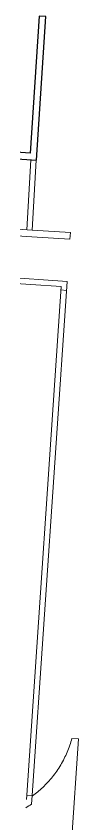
# Model space of a CAD drawing. Header units: millimetres. Extents: x 51291 to 245431, y -8645 to 72638.
# Drawn here: x 208496 to 210853, y 27561 to 64012 of the extents above; entities that cross this region are included whole.
import ezdxf

# ---------------------------------------------------------------- set-up
doc = ezdxf.new("R2010")
doc.units = ezdxf.units.MM
for name, color, linetype, lineweight in [('A-FLOR-LEVL-OTLN', 9, 'Continuous', 9), ('A-WALL-____-MCUT', 9, 'Continuous', 25), ('A-WALL-____-OTLN', 9, 'Continuous', 9)]:
    doc.layers.add(name, color=color, linetype=linetype, lineweight=lineweight)

msp = doc.modelspace()

# ---------------------------------------------------------------- linework, layer by layer
at = {"layer": 'A-FLOR-LEVL-OTLN'}
for p in [(209914.2, 17816.1), (210549, 31416.3)]:
    msp.add_line(p, (210853.5, 31395.3), dxfattribs=at)
msp.add_open_spline([(208766.8, 28818.1), (208930.7, 28937), (209254.4, 29205.4), (209686.8, 29674.8), (210058.7, 30211.5), (210352.8, 30794.5), (210493.3, 31206.5), (210549, 31416.3)], degree=3, knots=[0.70230721, 0.70230721, 0.70230721, 0.70230721, 0.83154698, 0.97013815, 1.10872931, 1.24732047, 1.38591164, 1.38591164, 1.38591164, 1.38591164], dxfattribs=at)
at = {"layer": 'A-WALL-____-MCUT'}
for p, q in [((209069.2, 64011.7), (208668.2, 57833.6)), ((208948.2, 57514.8), (209368.6, 63992.2)), ((209368.6, 63992.2), (209069.2, 64011.7)), ((202063.3, 57961.7), (208948.2, 57514.8)), ((208668.2, 57833.6), (202379.8, 58241.8))]:
    msp.add_line(p, q, dxfattribs=at)
at = {"layer": 'A-WALL-____-OTLN'}
for p, q in [((208509.8, 54374.2), (208695.2, 57531.2)), ((208944.7, 57515.1), (208759.3, 54357.7)), ((207415.1, 54446.8), (208759.3, 54357.7)), ((208759.3, 54357.6), (210483.8, 54241)), ((208741.7, 54058.2), (207395.2, 54147.4)), ((210463.6, 53941.7), (208741.7, 54058.1)), ((210463.6, 53941.7), (210483.8, 54241)), ((207341, 52240.2), (210334.3, 52037)), ((210067.9, 51804.5), (207324.1, 51990.8)), ((208510.5, 28859.9), (210067.9, 51804.5)), ((210334.3, 52037), (208760, 28843)), ((210307.2, 51637.9), (210057.8, 51654.8)), ((208496.3, 28654.4), (208510.4, 28860)), ((208759.8, 28842.9), (208510.4, 28860)), ((208760, 28843), (208510.5, 28859.9)), ((208759.8, 28842.9), (208732.9, 28450.9))]:
    msp.add_line(p, q, dxfattribs=at)
msp.add_arc((205949.4, 32612.3), 5006.6, 300.24363, 303.77752, dxfattribs=at)

doc.saveas('drawing.dxf')
